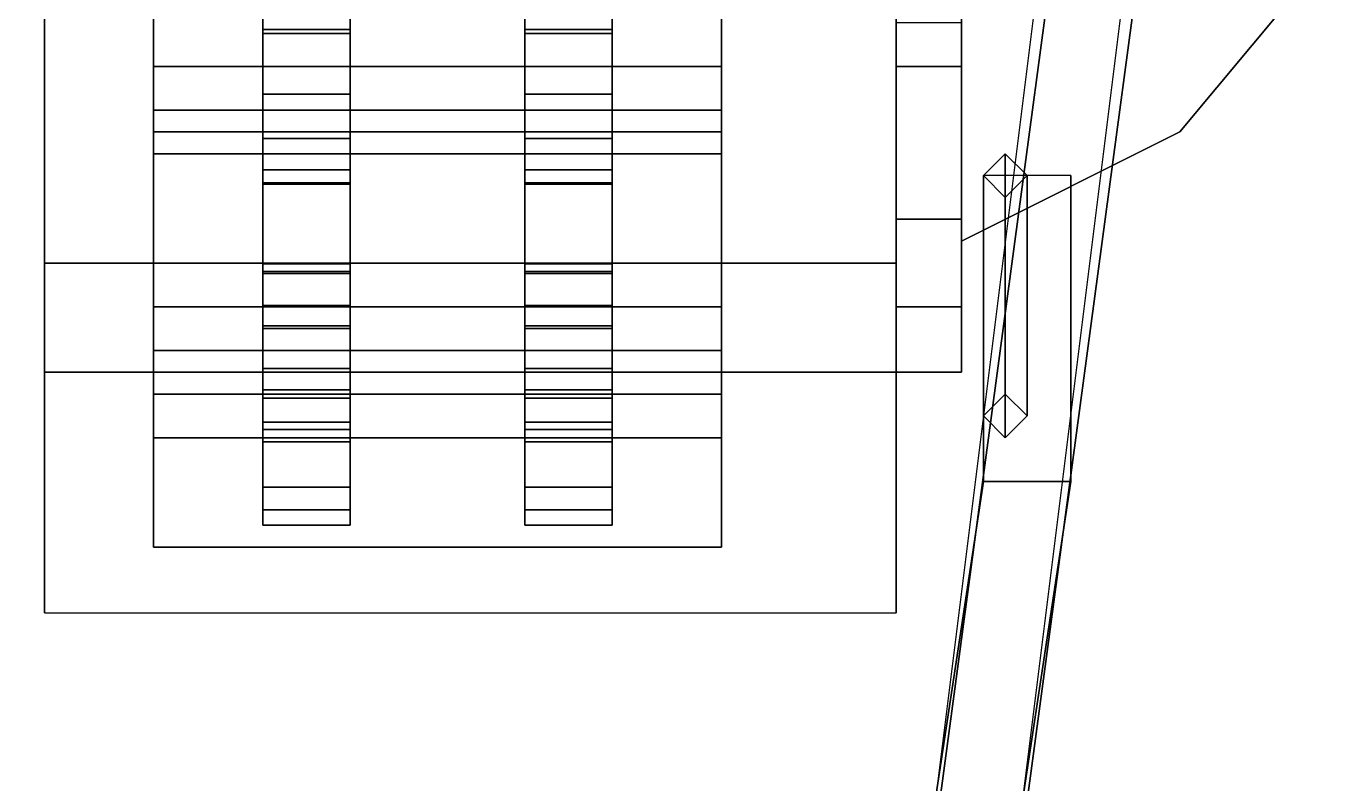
# Model space of a CAD drawing. Header units: millimetres. Extents: x -1.5 to 1.5, y -4.1 to 6.9.
# Drawn here: x -1.198 to -0.6, y -2.388 to -2.042 of the extents above; entities that cross this region are included whole.
import ezdxf

# ---------------------------------------------------------------- set-up
doc = ezdxf.new("R2010")
doc.units = ezdxf.units.MM
for name, color, linetype in [('7tp_fenders', 6, 'Continuous'), ('c7p_fenders', 6, 'Continuous'), ('snow_plough', 2, 'Continuous'), ('tracks', 3, 'Continuous'), ('wheels', 2, 'Continuous')]:
    doc.layers.add(name, color=color, linetype=linetype)

msp = doc.modelspace()

# ---------------------------------------------------------------- linework, layer by layer
for points in [[(-0.8, -2.06, 1.02), (-0.8, -1.98, 1.06), (-0.8, -1.68, 0.98), (-0.8, -2.03, 0.9)], [(-0.77, -2.03, 0.9), (-0.77, -1.68, 0.98), (-0.77, -1.98, 1.06), (-0.77, -2.06, 1.02)], [(-0.8, -2.17, 0.64), (-0.8, -1.99, 0.68), (-0.8, -1.8, 0.48), (-0.8, -2.13, 0.58)], [(-0.8, -2.13, 0.58), (-0.8, -1.8, 0.48), (-0.8, -1.82, 0.48), (-0.8, -2.04, 0.5)], [(-0.77, -2.13, 0.58), (-0.77, -1.8, 0.48), (-0.77, -1.99, 0.68), (-0.77, -2.17, 0.64)], [(-0.77, -2.04, 0.5), (-0.77, -1.82, 0.48), (-0.77, -1.8, 0.48), (-0.77, -2.13, 0.58)], [(-0.8, -1.98, 1.06), (-0.8, -2.06, 1.02), (-0.77, -2.06, 1.02), (-0.77, -1.98, 1.06)], [(-0.8, -2.17, 0.89), (-0.8, -2.03, 0.9), (-0.8, -1.99, 0.68), (-0.8, -2.2, 0.8)], [(-0.8, -2.2, 0.72), (-0.8, -2.2, 0.8), (-0.8, -1.99, 0.68), (-0.8, -2.17, 0.64)], [(-0.77, -2.2, 0.8), (-0.77, -1.99, 0.68), (-0.77, -2.03, 0.9), (-0.77, -2.17, 0.89)], [(-0.77, -2.17, 0.64), (-0.77, -1.99, 0.68), (-0.77, -2.2, 0.8), (-0.77, -2.2, 0.72)], [(-0.77, -2.00818, 0.78), (-0.77, -2.14, 0.78), (-0.67, -2.09, 0.78), (-0.62, -2.03, 0.78)], [(-0.8, -2.13, 0.96), (-0.8, -2.06, 1.02), (-0.8, -2.03, 0.9), (-0.8, -2.17, 0.89)], [(-0.77, -2.17, 0.89), (-0.77, -2.03, 0.9), (-0.77, -2.06, 1.02), (-0.77, -2.13, 0.96)], [(-0.67, -2.09, 0.78), (-0.67, -2.09, 0.74), (-0.62, -2.03, 0.74), (-0.62, -2.03, 0.78)], [(-0.8, -2.13, 0.58), (-0.8, -2.04, 0.5), (-0.77, -2.04, 0.5), (-0.77, -2.13, 0.58)], [(-0.8, -2.06, 1.02), (-0.8, -2.13, 0.96), (-0.77, -2.13, 0.96), (-0.77, -2.06, 1.02)], [(-0.77, -2.14, 0.78), (-0.77, -2.14, 0.74), (-0.67, -2.09, 0.74), (-0.67, -2.09, 0.78)], [(-0.76, -2.22, 0.81), (-0.75, -2.23, 0.82), (-0.75, -2.1, 0.82), (-0.76, -2.11, 0.81)], [(-0.75, -2.23, 0.68), (-0.76, -2.22, 0.69), (-0.76, -2.11, 0.69), (-0.75, -2.1, 0.68)], [(-0.75, -2.1, 0.68), (-0.76, -2.11, 0.69), (-0.76, -2.11, 0.74), (-0.75, -2.1, 0.74)], [(-0.75, -2.1, 0.78), (-0.76, -2.11, 0.78), (-0.76, -2.11, 0.81), (-0.75, -2.1, 0.82)], [(-0.75, -2.23, 0.82), (-0.74, -2.22, 0.81), (-0.74, -2.11, 0.81), (-0.75, -2.1, 0.82)], [(-0.74, -2.22, 0.69), (-0.75, -2.23, 0.68), (-0.75, -2.1, 0.68), (-0.74, -2.11, 0.69)], [(-0.74, -2.11, 0.69), (-0.75, -2.1, 0.68), (-0.75, -2.1, 0.74), (-0.74, -2.11, 0.74)], [(-0.74, -2.11, 0.78), (-0.75, -2.1, 0.78), (-0.75, -2.1, 0.82), (-0.74, -2.11, 0.81)], [(-0.75, -2.21, 0.8), (-0.76, -2.22, 0.81), (-0.76, -2.11, 0.81), (-0.75, -2.12, 0.8)], [(-0.76, -2.22, 0.69), (-0.75, -2.21, 0.7), (-0.75, -2.12, 0.7), (-0.76, -2.11, 0.69)], [(-0.76, -2.11, 0.69), (-0.75, -2.12, 0.7), (-0.75, -2.12, 0.74), (-0.76, -2.11, 0.74)], [(-0.76, -2.11, 0.78), (-0.75, -2.12, 0.78), (-0.75, -2.12, 0.8), (-0.76, -2.11, 0.81)], [(-0.74, -2.22, 0.81), (-0.75, -2.21, 0.8), (-0.75, -2.12, 0.8), (-0.74, -2.11, 0.81)], [(-0.75, -2.21, 0.7), (-0.74, -2.22, 0.69), (-0.74, -2.11, 0.69), (-0.75, -2.12, 0.7)], [(-0.75, -2.12, 0.7), (-0.74, -2.11, 0.69), (-0.74, -2.11, 0.74), (-0.75, -2.12, 0.74)], [(-0.75, -2.12, 0.78), (-0.74, -2.11, 0.78), (-0.74, -2.11, 0.81), (-0.75, -2.12, 0.8)], [(-0.8, -2.17, 0.64), (-0.8, -2.13, 0.58), (-0.77, -2.13, 0.58), (-0.77, -2.17, 0.64)], [(-0.8, -2.13, 0.96), (-0.8, -2.17, 0.89), (-0.77, -2.17, 0.89), (-0.77, -2.13, 0.96)], [(-0.8, -2.17, 0.89), (-0.8, -2.2, 0.8), (-0.77, -2.2, 0.8), (-0.77, -2.17, 0.89)], [(-0.8, -2.2, 0.72), (-0.8, -2.17, 0.64), (-0.77, -2.17, 0.64), (-0.77, -2.2, 0.72)], [(-0.8, -2.2, 0.8), (-0.8, -2.2, 0.72), (-0.77, -2.2, 0.72), (-0.77, -2.2, 0.8)], [(-0.75, -2.21, 0.7), (-0.76, -2.22, 0.69), (-0.76, -2.22, 0.81), (-0.75, -2.21, 0.8)], [(-0.74, -2.22, 0.69), (-0.75, -2.21, 0.7), (-0.75, -2.21, 0.8), (-0.74, -2.22, 0.81)], [(-0.76, -2.22, 0.69), (-0.75, -2.23, 0.68), (-0.75, -2.23, 0.82), (-0.76, -2.22, 0.81)], [(-0.75, -2.23, 0.68), (-0.74, -2.22, 0.69), (-0.74, -2.22, 0.81), (-0.75, -2.23, 0.82)]]:
    msp.add_3dface(points)
at = {"layer": '7tp_fenders'}
for points in [[(-1.19, -1.98, 1.2), (-1.19, -2.15, 1.14), (-0.8, -2.15, 1.14), (-0.8, -1.98, 1.2)], [(-1.19, -2.15, 1.14), (-1.19, -1.98, 1.2), (-1.19, -1.98, 1.17), (-1.19, -2.12, 1.11)], [(-0.8, -1.98, 1.2), (-0.8, -2.15, 1.14), (-0.8, -2.06, 1.02), (-0.8, -1.98, 1.06)], [(-0.8, -2.15, 1.14), (-0.8, -2.2, 1.1), (-0.8, -2.13, 0.96), (-0.8, -2.06, 1.02)], [(-1.19, -2.2, 1.1), (-1.19, -2.15, 1.14), (-1.19, -2.12, 1.11), (-1.19, -2.16, 1.08)], [(-0.8, -2.2, 1.1), (-0.8, -2.31, 0.99), (-0.8, -2.17, 0.89), (-0.8, -2.13, 0.96)], [(-1.19, -2.15, 1.14), (-1.19, -2.2, 1.1), (-0.8, -2.2, 1.1), (-0.8, -2.15, 1.14)], [(-1.19, -2.31, 0.99), (-1.19, -2.2, 1.1), (-1.19, -2.16, 1.08), (-1.19, -2.27, 0.96)], [(-1.19, -2.2, 1.1), (-1.19, -2.31, 0.99), (-0.8, -2.31, 0.99), (-0.8, -2.2, 1.1)]]:
    msp.add_3dface(points, dxfattribs=at)
at = {"layer": 'c7p_fenders'}
for points in [[(-1.19, -2.15, 1.1), (-1.19, -1.98, 1.16), (-1.19, -1.98, 1.13), (-1.19, -2.12, 1.07)], [(-1.19, -1.98, 1.16), (-1.19, -2.15, 1.1), (-0.8, -2.15, 1.1), (-0.8, -1.98, 1.16)], [(-0.8, -1.98, 1.16), (-0.8, -2.15, 1.1), (-0.8, -2.06, 1.02), (-0.8, -1.98, 1.06)], [(-0.8, -2.15, 1.1), (-0.8, -2.2, 1.06), (-0.8, -2.13, 0.96), (-0.8, -2.06, 1.02)], [(-1.19, -2.2, 1.06), (-1.19, -2.15, 1.1), (-1.19, -2.12, 1.07), (-1.19, -2.16, 1.04)], [(-0.8, -2.2, 1.06), (-0.8, -2.31, 0.95), (-0.8, -2.17, 0.89), (-0.8, -2.13, 0.96)], [(-1.19, -2.15, 1.1), (-1.19, -2.2, 1.06), (-0.8, -2.2, 1.06), (-0.8, -2.15, 1.1)], [(-1.19, -2.31, 0.95), (-1.19, -2.2, 1.06), (-1.19, -2.16, 1.04), (-1.19, -2.27, 0.92)], [(-1.19, -2.2, 1.06), (-1.19, -2.31, 0.95), (-0.8, -2.31, 0.95), (-0.8, -2.2, 1.06)]]:
    msp.add_3dface(points, dxfattribs=at)
at = {"layer": 'snow_plough'}
for points in [[(-0.7, -1.8, 0.4), (-0.7, -1.74, 0.32), (-0.81, -2.62, 0.16), (-0.81, -2.62, 0.25)], [(-0.66, -1.74, 0.32), (-0.66, -1.8, 0.4), (-0.77, -2.62, 0.25), (-0.77, -2.62, 0.16)], [(-0.66, -1.8, 0.4), (-0.7, -1.8, 0.4), (-0.81, -2.62, 0.25), (-0.77, -2.62, 0.25)], [(-0.72, -2.11, 0.85), (-0.76, -2.11, 0.85), (-0.76, -2.25, 0.85), (-0.72, -2.25, 0.85)], [(-0.76, -2.11, 0.85), (-0.76, -2.11, 0.77), (-0.76, -2.25, 0.77), (-0.76, -2.25, 0.85)], [(-0.72, -2.11, 0.77), (-0.72, -2.11, 0.85), (-0.72, -2.25, 0.85), (-0.72, -2.25, 0.77)], [(-0.72, -2.25, 0.85), (-0.76, -2.25, 0.85), (-0.86, -2.91, 0.69), (-0.82, -2.91, 0.69)], [(-0.76, -2.25, 0.77), (-0.72, -2.25, 0.77), (-0.82, -2.91, 0.62), (-0.86, -2.91, 0.62)], [(-0.76, -2.25, 0.85), (-0.76, -2.25, 0.77), (-0.86, -2.91, 0.62), (-0.86, -2.91, 0.69)], [(-0.72, -2.25, 0.77), (-0.72, -2.25, 0.85), (-0.82, -2.91, 0.69), (-0.82, -2.91, 0.62)], [(-1.51, -2.37, 0.72), (-1.51, -2.4, 0.79), (-0.01, -3.64, 0.79), (-0.01, -3.61, 0.72)], [(-1.51, -2.77, 0.06), (-1.51, -2.37, 0.72), (-0.01, -3.61, 0.72), (-0.01, -4.01, 0.06)]]:
    msp.add_3dface(points, dxfattribs=at)
at = {"layer": 'tracks'}
for points in [[(-1.14, -2.06, 0.48), (-1.14, -1.6, 0.1), (-1.14, -1.62, 0.06), (-1.14, -2.08, 0.44)], [(-0.88, -2.06, 0.48), (-0.88, -1.6, 0.1), (-1.14, -1.6, 0.1), (-1.14, -2.06, 0.48)], [(-0.88, -1.62, 0.06), (-0.88, -1.6, 0.1), (-0.88, -2.06, 0.48), (-0.88, -2.08, 0.44)], [(-1.14, -2.08, 0.44), (-1.14, -1.62, 0.06), (-0.88, -1.62, 0.06), (-0.88, -2.08, 0.44)], [(-1.14, -2.09, 1.06), (-1.14, -1.88, 1.1), (-0.88, -1.88, 1.1), (-0.88, -2.09, 1.06)], [(-1.14, -2.1, 1.11), (-1.14, -1.88, 1.15), (-1.14, -1.88, 1.1), (-1.14, -2.09, 1.06)], [(-0.88, -2.1, 1.11), (-0.88, -1.88, 1.15), (-1.14, -1.88, 1.15), (-1.14, -2.1, 1.11)], [(-0.88, -1.88, 1.1), (-0.88, -1.88, 1.15), (-0.88, -2.1, 1.11), (-0.88, -2.09, 1.06)], [(-1.14, -2.17, 0.59), (-1.14, -2.06, 0.48), (-1.14, -2.08, 0.44), (-1.14, -2.19, 0.54)], [(-0.88, -2.17, 0.59), (-0.88, -2.06, 0.48), (-1.14, -2.06, 0.48), (-1.14, -2.17, 0.59)], [(-0.88, -2.08, 0.44), (-0.88, -2.06, 0.48), (-0.88, -2.17, 0.59), (-0.88, -2.19, 0.54)], [(-1.14, -2.19, 0.54), (-1.14, -2.08, 0.44), (-0.88, -2.08, 0.44), (-0.88, -2.19, 0.54)], [(-1.14, -2.09, 1.06), (-1.14, -2.17, 0.99), (-1.14, -2.21, 1.02), (-1.14, -2.1, 1.11)], [(-0.88, -2.09, 1.06), (-0.88, -2.17, 0.99), (-1.14, -2.17, 0.99), (-1.14, -2.09, 1.06)], [(-0.88, -2.21, 1.02), (-0.88, -2.17, 0.99), (-0.88, -2.09, 1.06), (-0.88, -2.1, 1.11)], [(-1.14, -2.1, 1.11), (-1.14, -2.21, 1.02), (-0.88, -2.21, 1.02), (-0.88, -2.1, 1.11)], [(-1.14, -2.23, 0.7), (-1.14, -2.17, 0.59), (-1.14, -2.19, 0.54), (-1.14, -2.28, 0.7)], [(-0.88, -2.23, 0.7), (-0.88, -2.17, 0.59), (-1.14, -2.17, 0.59), (-1.14, -2.23, 0.7)], [(-1.14, -2.17, 0.99), (-1.14, -2.23, 0.86), (-1.14, -2.28, 0.86), (-1.14, -2.21, 1.02)], [(-0.88, -2.17, 0.99), (-0.88, -2.23, 0.86), (-1.14, -2.23, 0.86), (-1.14, -2.17, 0.99)], [(-0.88, -2.19, 0.54), (-0.88, -2.17, 0.59), (-0.88, -2.23, 0.7), (-0.88, -2.28, 0.7)], [(-0.88, -2.28, 0.86), (-0.88, -2.23, 0.86), (-0.88, -2.17, 0.99), (-0.88, -2.21, 1.02)], [(-1.14, -2.28, 0.7), (-1.14, -2.19, 0.54), (-0.88, -2.19, 0.54), (-0.88, -2.28, 0.7)], [(-1.14, -2.21, 1.02), (-1.14, -2.28, 0.86), (-0.88, -2.28, 0.86), (-0.88, -2.21, 1.02)], [(-1.14, -2.23, 0.86), (-1.14, -2.23, 0.7), (-1.14, -2.28, 0.7), (-1.14, -2.28, 0.86)], [(-0.88, -2.23, 0.86), (-0.88, -2.23, 0.7), (-1.14, -2.23, 0.7), (-1.14, -2.23, 0.86)], [(-0.88, -2.28, 0.7), (-0.88, -2.23, 0.7), (-0.88, -2.23, 0.86), (-0.88, -2.28, 0.86)], [(-1.14, -2.28, 0.86), (-1.14, -2.28, 0.7), (-0.88, -2.28, 0.7), (-0.88, -2.28, 0.86)]]:
    msp.add_3dface(points, dxfattribs=at)
at = {"layer": 'wheels'}
for points in [[(-1.05, -1.95094, 1.03903), (-1.05, -2.045, 1.01383), (-1.09, -2.045, 1.01383), (-1.09, -1.95094, 1.03903)], [(-1.09, -1.95094, 1.03903), (-1.09, -2.045, 1.01383), (-1.09, -2.01962, 1.078), (-1.09, -1.96406, 1.09288)], [(-1.09, -1.96406, 0.46712), (-1.09, -2.01962, 0.482), (-1.09, -2.045, 0.54617), (-1.09, -1.95094, 0.52097)], [(-1.05, -2.045, 0.54617), (-1.05, -1.95094, 0.52097), (-1.09, -1.95094, 0.52097), (-1.09, -2.045, 0.54617)], [(-1.05, -1.96406, 1.09288), (-1.05, -2.01962, 1.078), (-1.05, -2.045, 1.01383), (-1.05, -1.95094, 1.03903)], [(-1.05, -1.95094, 0.52097), (-1.05, -2.045, 0.54617), (-1.05, -2.01962, 0.482), (-1.05, -1.96406, 0.46712)], [(-0.97, -1.95094, 1.03903), (-0.97, -2.045, 1.01383), (-0.97, -2.01962, 1.078), (-0.97, -1.96406, 1.09288)], [(-0.97, -2.045, 1.01383), (-0.97, -1.95094, 1.03903), (-0.93, -1.95094, 1.03903), (-0.93, -2.045, 1.01383)], [(-0.97, -1.96406, 0.46712), (-0.97, -2.01962, 0.482), (-0.97, -2.045, 0.54617), (-0.97, -1.95094, 0.52097)], [(-0.97, -1.95094, 0.52097), (-0.97, -2.045, 0.54617), (-0.93, -2.045, 0.54617), (-0.93, -1.95094, 0.52097)], [(-0.93, -1.96406, 1.09288), (-0.93, -2.01962, 1.078), (-0.93, -2.045, 1.01383), (-0.93, -1.95094, 1.03903)], [(-0.93, -1.95094, 0.52097), (-0.93, -2.045, 0.54617), (-0.93, -2.01962, 0.482), (-0.93, -1.96406, 0.46712)], [(-1.05, -2.11386, 0.61503), (-1.09, -2.11386, 0.61503), (-1.09, -1.965, 0.68474), (-1.05, -1.965, 0.68474)], [(-1.09, -2.11386, 0.61503), (-1.09, -2.1548, 0.68594), (-1.09, -2.02, 0.78), (-1.09, -1.965, 0.68474)], [(-1.09, -2.11386, 0.94497), (-1.05, -2.11386, 0.94497), (-1.05, -1.965, 0.87526), (-1.09, -1.965, 0.87526)], [(-1.09, -2.1548, 0.87406), (-1.09, -2.11386, 0.94497), (-1.09, -1.965, 0.87526), (-1.09, -2.02, 0.78)], [(-1.05, -2.1548, 0.68594), (-1.05, -2.11386, 0.61503), (-1.05, -1.965, 0.68474), (-1.05, -2.02, 0.78)], [(-1.05, -2.11386, 0.94497), (-1.05, -2.1548, 0.87406), (-1.05, -2.02, 0.78), (-1.05, -1.965, 0.87526)], [(-0.97, -2.1548, 0.87406), (-0.97, -2.11386, 0.94497), (-0.97, -1.965, 0.87526), (-0.97, -2.02, 0.78)], [(-0.97, -2.11386, 0.61503), (-0.97, -2.1548, 0.68594), (-0.97, -2.02, 0.78), (-0.97, -1.965, 0.68474)], [(-0.93, -2.11386, 0.61503), (-0.97, -2.11386, 0.61503), (-0.97, -1.965, 0.68474), (-0.93, -1.965, 0.68474)], [(-0.97, -2.11386, 0.94497), (-0.93, -2.11386, 0.94497), (-0.93, -1.965, 0.87526), (-0.97, -1.965, 0.87526)], [(-0.93, -2.1548, 0.68594), (-0.93, -2.11386, 0.61503), (-0.93, -1.965, 0.68474), (-0.93, -2.02, 0.78)], [(-0.93, -2.11386, 0.94497), (-0.93, -2.1548, 0.87406), (-0.93, -2.02, 0.78), (-0.93, -1.965, 0.87526)], [(-1.05, -2.01962, 0.482), (-1.05, -2.0432, 0.49177), (-1.09, -2.0432, 0.49177), (-1.09, -2.01962, 0.482)], [(-1.05, -2.0432, 1.06823), (-1.05, -2.01962, 1.078), (-1.09, -2.01962, 1.078), (-1.09, -2.0432, 1.06823)], [(-1.09, -2.0432, 1.06823), (-1.09, -2.01962, 1.078), (-1.09, -2.045, 1.01383)], [(-1.09, -2.01962, 0.482), (-1.09, -2.0432, 0.49177), (-1.09, -2.045, 0.54617)], [(-1.09, -2.1548, 0.68594), (-1.05, -2.1548, 0.68594), (-1.05, -2.02, 0.78), (-1.09, -2.02, 0.78)], [(-1.05, -2.1548, 0.87406), (-1.09, -2.1548, 0.87406), (-1.09, -2.02, 0.78), (-1.05, -2.02, 0.78)], [(-1.05, -2.01962, 1.078), (-1.05, -2.0432, 1.06823), (-1.05, -2.045, 1.01383)], [(-1.05, -2.0432, 0.49177), (-1.05, -2.01962, 0.482), (-1.05, -2.045, 0.54617)], [(-0.97, -2.0432, 1.06823), (-0.97, -2.01962, 1.078), (-0.97, -2.045, 1.01383)], [(-0.97, -2.01962, 1.078), (-0.97, -2.0432, 1.06823), (-0.93, -2.0432, 1.06823), (-0.93, -2.01962, 1.078)], [(-0.97, -2.01962, 0.482), (-0.97, -2.0432, 0.49177), (-0.97, -2.045, 0.54617)], [(-0.97, -2.0432, 0.49177), (-0.97, -2.01962, 0.482), (-0.93, -2.01962, 0.482), (-0.93, -2.0432, 0.49177)], [(-0.97, -2.1548, 0.68594), (-0.93, -2.1548, 0.68594), (-0.93, -2.02, 0.78), (-0.97, -2.02, 0.78)], [(-0.93, -2.1548, 0.87406), (-0.97, -2.1548, 0.87406), (-0.97, -2.02, 0.78), (-0.93, -2.02, 0.78)], [(-0.93, -2.01962, 1.078), (-0.93, -2.0432, 1.06823), (-0.93, -2.045, 1.01383)], [(-0.93, -2.0432, 0.49177), (-0.93, -2.01962, 0.482), (-0.93, -2.045, 0.54617)], [(-1.09, -2.07268, 0.45823), (-1.09, -2.10732, 0.47823), (-1.09, -2.09301, 0.52053), (-1.09, -2.0432, 0.49177)], [(-1.09, -2.10732, 1.08177), (-1.09, -2.07268, 1.10177), (-1.09, -2.0432, 1.06823), (-1.09, -2.09301, 1.03947)], [(-1.05, -2.0432, 0.49177), (-1.05, -2.07268, 0.45823), (-1.09, -2.07268, 0.45823), (-1.09, -2.0432, 0.49177)], [(-1.05, -2.07268, 1.10177), (-1.05, -2.0432, 1.06823), (-1.09, -2.0432, 1.06823), (-1.09, -2.07268, 1.10177)], [(-1.09, -2.0432, 0.49177), (-1.09, -2.09301, 0.52053), (-1.09, -2.045, 0.54617)], [(-1.09, -2.09301, 1.03947), (-1.09, -2.0432, 1.06823), (-1.09, -2.045, 1.01383)], [(-1.09, -2.09301, 0.52053), (-1.09, -2.11326, 0.53607), (-1.09, -2.045, 0.54617)], [(-1.09, -2.11386, 0.61503), (-1.09, -2.045, 0.54617), (-1.09, -2.11326, 0.53607), (-1.09, -2.15393, 0.57674)], [(-1.05, -2.11386, 0.61503), (-1.05, -2.045, 0.54617), (-1.09, -2.045, 0.54617), (-1.09, -2.11386, 0.61503)], [(-1.09, -2.11326, 1.02393), (-1.09, -2.09301, 1.03947), (-1.09, -2.045, 1.01383)], [(-1.09, -2.15393, 0.98326), (-1.09, -2.11326, 1.02393), (-1.09, -2.045, 1.01383), (-1.09, -2.11386, 0.94497)], [(-1.05, -2.045, 1.01383), (-1.05, -2.11386, 0.94497), (-1.09, -2.11386, 0.94497), (-1.09, -2.045, 1.01383)], [(-1.05, -2.0432, 0.49177), (-1.05, -2.09301, 0.52053), (-1.05, -2.10732, 0.47823), (-1.05, -2.07268, 0.45823)], [(-1.05, -2.09301, 1.03947), (-1.05, -2.0432, 1.06823), (-1.05, -2.07268, 1.10177), (-1.05, -2.10732, 1.08177)], [(-1.05, -2.0432, 1.06823), (-1.05, -2.09301, 1.03947), (-1.05, -2.045, 1.01383)], [(-1.05, -2.07268, 1.10177), (-1.05, -2.10732, 1.08177), (-1.05, -2.09301, 1.03947), (-1.05, -2.0432, 1.06823)], [(-1.05, -2.09301, 0.52053), (-1.05, -2.0432, 0.49177), (-1.05, -2.045, 0.54617)], [(-1.05, -2.10732, 0.47823), (-1.05, -2.07268, 0.45823), (-1.05, -2.0432, 0.49177), (-1.05, -2.09301, 0.52053)], [(-1.05, -2.15393, 0.57674), (-1.05, -2.11326, 0.53607), (-1.05, -2.045, 0.54617), (-1.05, -2.11386, 0.61503)], [(-1.05, -2.11386, 0.94497), (-1.05, -2.045, 1.01383), (-1.05, -2.11326, 1.02393), (-1.05, -2.15393, 0.98326)], [(-1.05, -2.09301, 1.03947), (-1.05, -2.11326, 1.02393), (-1.05, -2.045, 1.01383)], [(-1.05, -2.11326, 0.53607), (-1.05, -2.09301, 0.52053), (-1.05, -2.045, 0.54617)], [(-0.97, -2.09301, 1.03947), (-0.97, -2.0432, 1.06823), (-0.97, -2.045, 1.01383)], [(-0.97, -2.10732, 1.08177), (-0.97, -2.07268, 1.10177), (-0.97, -2.0432, 1.06823), (-0.97, -2.09301, 1.03947)], [(-0.97, -2.0432, 1.06823), (-0.97, -2.07268, 1.10177), (-0.93, -2.07268, 1.10177), (-0.93, -2.0432, 1.06823)], [(-0.97, -2.0432, 1.06823), (-0.97, -2.09301, 1.03947), (-0.97, -2.10732, 1.08177), (-0.97, -2.07268, 1.10177)], [(-0.97, -2.0432, 0.49177), (-0.97, -2.09301, 0.52053), (-0.97, -2.045, 0.54617)], [(-0.97, -2.07268, 0.45823), (-0.97, -2.10732, 0.47823), (-0.97, -2.09301, 0.52053), (-0.97, -2.0432, 0.49177)], [(-0.97, -2.07268, 0.45823), (-0.97, -2.0432, 0.49177), (-0.93, -2.0432, 0.49177), (-0.93, -2.07268, 0.45823)], [(-0.97, -2.09301, 0.52053), (-0.97, -2.0432, 0.49177), (-0.97, -2.07268, 0.45823), (-0.97, -2.10732, 0.47823)], [(-0.97, -2.11386, 0.61503), (-0.97, -2.045, 0.54617), (-0.97, -2.11326, 0.53607), (-0.97, -2.15393, 0.57674)], [(-0.97, -2.045, 0.54617), (-0.97, -2.11386, 0.61503), (-0.93, -2.11386, 0.61503), (-0.93, -2.045, 0.54617)], [(-0.97, -2.15393, 0.98326), (-0.97, -2.11326, 1.02393), (-0.97, -2.045, 1.01383), (-0.97, -2.11386, 0.94497)], [(-0.97, -2.11326, 1.02393), (-0.97, -2.09301, 1.03947), (-0.97, -2.045, 1.01383)], [(-0.97, -2.11386, 0.94497), (-0.97, -2.045, 1.01383), (-0.93, -2.045, 1.01383), (-0.93, -2.11386, 0.94497)], [(-0.97, -2.09301, 0.52053), (-0.97, -2.11326, 0.53607), (-0.97, -2.045, 0.54617)], [(-0.93, -2.0432, 1.06823), (-0.93, -2.09301, 1.03947), (-0.93, -2.045, 1.01383)], [(-0.93, -2.07268, 1.10177), (-0.93, -2.10732, 1.08177), (-0.93, -2.09301, 1.03947), (-0.93, -2.0432, 1.06823)], [(-0.93, -2.09301, 0.52053), (-0.93, -2.0432, 0.49177), (-0.93, -2.045, 0.54617)], [(-0.93, -2.10732, 0.47823), (-0.93, -2.07268, 0.45823), (-0.93, -2.0432, 0.49177), (-0.93, -2.09301, 0.52053)], [(-0.93, -2.15393, 0.57674), (-0.93, -2.11326, 0.53607), (-0.93, -2.045, 0.54617), (-0.93, -2.11386, 0.61503)], [(-0.93, -2.11386, 0.94497), (-0.93, -2.045, 1.01383), (-0.93, -2.11326, 1.02393), (-0.93, -2.15393, 0.98326)], [(-0.93, -2.09301, 1.03947), (-0.93, -2.11326, 1.02393), (-0.93, -2.045, 1.01383)], [(-0.93, -2.11326, 0.53607), (-0.93, -2.09301, 0.52053), (-0.93, -2.045, 0.54617)], [(-1.05, -2.07268, 0.45823), (-1.05, -2.10732, 0.47823), (-1.09, -2.10732, 0.47823), (-1.09, -2.07268, 0.45823)], [(-1.05, -2.10732, 1.08177), (-1.05, -2.07268, 1.10177), (-1.09, -2.07268, 1.10177), (-1.09, -2.10732, 1.08177)], [(-0.97, -2.07268, 1.10177), (-0.97, -2.10732, 1.08177), (-0.93, -2.10732, 1.08177), (-0.93, -2.07268, 1.10177)], [(-0.97, -2.10732, 0.47823), (-0.97, -2.07268, 0.45823), (-0.93, -2.07268, 0.45823), (-0.93, -2.10732, 0.47823)], [(-1.05, -2.09301, 0.52053), (-1.05, -2.11326, 0.53607), (-1.09, -2.11326, 0.53607), (-1.09, -2.09301, 0.52053)], [(-1.05, -2.11326, 1.02393), (-1.05, -2.09301, 1.03947), (-1.09, -2.09301, 1.03947), (-1.09, -2.11326, 1.02393)], [(-1.05, -2.10732, 0.47823), (-1.05, -2.09301, 0.52053), (-1.09, -2.09301, 0.52053), (-1.09, -2.10732, 0.47823)], [(-1.05, -2.09301, 1.03947), (-1.05, -2.10732, 1.08177), (-1.09, -2.10732, 1.08177), (-1.09, -2.09301, 1.03947)], [(-0.97, -2.10732, 1.08177), (-0.97, -2.09301, 1.03947), (-0.93, -2.09301, 1.03947), (-0.93, -2.10732, 1.08177)], [(-0.97, -2.09301, 1.03947), (-0.97, -2.11326, 1.02393), (-0.93, -2.11326, 1.02393), (-0.93, -2.09301, 1.03947)], [(-0.97, -2.09301, 0.52053), (-0.97, -2.10732, 0.47823), (-0.93, -2.10732, 0.47823), (-0.93, -2.09301, 0.52053)], [(-0.97, -2.11326, 0.53607), (-0.97, -2.09301, 0.52053), (-0.93, -2.09301, 0.52053), (-0.93, -2.11326, 0.53607)], [(-1.09, -2.15042, 0.5113), (-1.09, -2.1787, 0.53958), (-1.09, -2.15393, 0.57674), (-1.09, -2.11326, 0.53607)], [(-1.09, -2.1787, 1.02042), (-1.09, -2.15042, 1.0487), (-1.09, -2.11326, 1.02393), (-1.09, -2.15393, 0.98326)], [(-1.05, -2.11326, 0.53607), (-1.05, -2.15042, 0.5113), (-1.09, -2.15042, 0.5113), (-1.09, -2.11326, 0.53607)], [(-1.05, -2.15042, 1.0487), (-1.05, -2.11326, 1.02393), (-1.09, -2.11326, 1.02393), (-1.09, -2.15042, 1.0487)], [(-1.09, -2.16947, 0.59699), (-1.09, -2.19823, 0.6468), (-1.09, -2.1548, 0.68594), (-1.09, -2.11386, 0.61503)], [(-1.09, -2.11386, 0.61503), (-1.09, -2.11386, 0.61503), (-1.09, -2.15393, 0.57674), (-1.09, -2.16947, 0.59699)], [(-1.09, -2.16947, 0.96301), (-1.09, -2.15393, 0.98326), (-1.09, -2.11386, 0.94497)], [(-1.09, -2.19823, 0.9132), (-1.09, -2.16947, 0.96301), (-1.09, -2.11386, 0.94497), (-1.09, -2.1548, 0.87406)], [(-1.05, -2.11326, 0.53607), (-1.05, -2.15393, 0.57674), (-1.05, -2.1787, 0.53958), (-1.05, -2.15042, 0.5113)], [(-1.05, -2.15393, 0.98326), (-1.05, -2.11326, 1.02393), (-1.05, -2.15042, 1.0487), (-1.05, -2.1787, 1.02042)], [(-1.05, -2.15042, 1.0487), (-1.05, -2.1787, 1.02042), (-1.05, -2.15393, 0.98326), (-1.05, -2.11326, 1.02393)], [(-1.05, -2.1787, 0.53958), (-1.05, -2.15042, 0.5113), (-1.05, -2.11326, 0.53607), (-1.05, -2.15393, 0.57674)], [(-1.05, -2.16947, 0.59699), (-1.05, -2.15393, 0.57674), (-1.05, -2.11386, 0.61503)], [(-1.05, -2.19823, 0.6468), (-1.05, -2.16947, 0.59699), (-1.05, -2.11386, 0.61503), (-1.05, -2.1548, 0.68594)], [(-1.05, -2.11386, 0.94497), (-1.05, -2.11386, 0.94497), (-1.05, -2.15393, 0.98326), (-1.05, -2.16947, 0.96301)], [(-1.05, -2.16947, 0.96301), (-1.05, -2.19823, 0.9132), (-1.05, -2.1548, 0.87406), (-1.05, -2.11386, 0.94497)], [(-0.97, -2.1787, 1.02042), (-0.97, -2.15042, 1.0487), (-0.97, -2.11326, 1.02393), (-0.97, -2.15393, 0.98326)], [(-0.97, -2.11326, 1.02393), (-0.97, -2.15042, 1.0487), (-0.93, -2.15042, 1.0487), (-0.93, -2.11326, 1.02393)], [(-0.97, -2.11326, 1.02393), (-0.97, -2.15393, 0.98326), (-0.97, -2.1787, 1.02042), (-0.97, -2.15042, 1.0487)], [(-0.97, -2.15042, 0.5113), (-0.97, -2.1787, 0.53958), (-0.97, -2.15393, 0.57674), (-0.97, -2.11326, 0.53607)], [(-0.97, -2.15042, 0.5113), (-0.97, -2.11326, 0.53607), (-0.93, -2.11326, 0.53607), (-0.93, -2.15042, 0.5113)], [(-0.97, -2.15393, 0.57674), (-0.97, -2.11326, 0.53607), (-0.97, -2.15042, 0.5113), (-0.97, -2.1787, 0.53958)], [(-0.97, -2.11386, 0.61503), (-0.97, -2.11386, 0.61503), (-0.97, -2.15393, 0.57674), (-0.97, -2.16947, 0.59699)], [(-0.97, -2.16947, 0.96301), (-0.97, -2.15393, 0.98326), (-0.97, -2.11386, 0.94497)], [(-0.97, -2.19823, 0.9132), (-0.97, -2.16947, 0.96301), (-0.97, -2.11386, 0.94497), (-0.97, -2.1548, 0.87406)], [(-0.97, -2.16947, 0.59699), (-0.97, -2.19823, 0.6468), (-0.97, -2.1548, 0.68594), (-0.97, -2.11386, 0.61503)], [(-0.93, -2.15042, 1.0487), (-0.93, -2.1787, 1.02042), (-0.93, -2.15393, 0.98326), (-0.93, -2.11326, 1.02393)], [(-0.93, -2.1787, 0.53958), (-0.93, -2.15042, 0.5113), (-0.93, -2.11326, 0.53607), (-0.93, -2.15393, 0.57674)], [(-0.93, -2.16947, 0.59699), (-0.93, -2.15393, 0.57674), (-0.93, -2.11386, 0.61503)], [(-0.93, -2.19823, 0.6468), (-0.93, -2.16947, 0.59699), (-0.93, -2.11386, 0.61503), (-0.93, -2.1548, 0.68594)], [(-0.93, -2.11386, 0.94497), (-0.93, -2.11386, 0.94497), (-0.93, -2.15393, 0.98326), (-0.93, -2.16947, 0.96301)], [(-0.93, -2.16947, 0.96301), (-0.93, -2.19823, 0.9132), (-0.93, -2.1548, 0.87406), (-0.93, -2.11386, 0.94497)], [(-1.05, -2.15042, 0.5113), (-1.05, -2.1787, 0.53958), (-1.09, -2.1787, 0.53958), (-1.09, -2.15042, 0.5113)], [(-1.05, -2.1787, 1.02042), (-1.05, -2.15042, 1.0487), (-1.09, -2.15042, 1.0487), (-1.09, -2.1787, 1.02042)], [(-1.05, -2.15393, 0.57674), (-1.05, -2.16947, 0.59699), (-1.09, -2.16947, 0.59699), (-1.09, -2.15393, 0.57674)], [(-1.05, -2.16947, 0.96301), (-1.05, -2.15393, 0.98326), (-1.09, -2.15393, 0.98326), (-1.09, -2.16947, 0.96301)], [(-1.05, -2.1787, 0.53958), (-1.05, -2.15393, 0.57674), (-1.09, -2.15393, 0.57674), (-1.09, -2.1787, 0.53958)], [(-1.05, -2.15393, 0.98326), (-1.05, -2.1787, 1.02042), (-1.09, -2.1787, 1.02042), (-1.09, -2.15393, 0.98326)], [(-0.97, -2.15042, 1.0487), (-0.97, -2.1787, 1.02042), (-0.93, -2.1787, 1.02042), (-0.93, -2.15042, 1.0487)], [(-0.97, -2.1787, 0.53958), (-0.97, -2.15042, 0.5113), (-0.93, -2.15042, 0.5113), (-0.93, -2.1787, 0.53958)], [(-0.97, -2.16947, 0.59699), (-0.97, -2.15393, 0.57674), (-0.93, -2.15393, 0.57674), (-0.93, -2.16947, 0.59699)], [(-0.97, -2.1787, 1.02042), (-0.97, -2.15393, 0.98326), (-0.93, -2.15393, 0.98326), (-0.93, -2.1787, 1.02042)], [(-0.97, -2.15393, 0.98326), (-0.97, -2.16947, 0.96301), (-0.93, -2.16947, 0.96301), (-0.93, -2.15393, 0.98326)], [(-0.97, -2.15393, 0.57674), (-0.97, -2.1787, 0.53958), (-0.93, -2.1787, 0.53958), (-0.93, -2.15393, 0.57674)], [(-1.09, -2.208, 0.67038), (-1.09, -2.22288, 0.72594), (-1.09, -2.18, 0.78), (-1.09, -2.1548, 0.68594)], [(-1.05, -2.18, 0.78), (-1.05, -2.1548, 0.68594), (-1.09, -2.1548, 0.68594), (-1.09, -2.18, 0.78)], [(-1.09, -2.19823, 0.6468), (-1.09, -2.208, 0.67038), (-1.09, -2.1548, 0.68594)], [(-1.09, -2.1548, 0.87406), (-1.09, -2.18, 0.78), (-1.09, -2.22288, 0.83406), (-1.09, -2.208, 0.88962)], [(-1.05, -2.1548, 0.87406), (-1.05, -2.18, 0.78), (-1.09, -2.18, 0.78), (-1.09, -2.1548, 0.87406)], [(-1.09, -2.1548, 0.87406), (-1.09, -2.1548, 0.87406), (-1.09, -2.208, 0.88962), (-1.09, -2.19823, 0.9132)], [(-1.05, -2.1548, 0.68594), (-1.05, -2.1548, 0.68594), (-1.05, -2.208, 0.67038), (-1.05, -2.19823, 0.6468)], [(-1.05, -2.1548, 0.68594), (-1.05, -2.18, 0.78), (-1.05, -2.22288, 0.72594), (-1.05, -2.208, 0.67038)], [(-1.05, -2.19823, 0.9132), (-1.05, -2.208, 0.88962), (-1.05, -2.1548, 0.87406)], [(-1.05, -2.208, 0.88962), (-1.05, -2.22288, 0.83406), (-1.05, -2.18, 0.78), (-1.05, -2.1548, 0.87406)], [(-0.97, -2.1548, 0.87406), (-0.97, -2.1548, 0.87406), (-0.97, -2.208, 0.88962), (-0.97, -2.19823, 0.9132)], [(-0.97, -2.1548, 0.87406), (-0.97, -2.18, 0.78), (-0.97, -2.22288, 0.83406), (-0.97, -2.208, 0.88962)], [(-0.97, -2.19823, 0.6468), (-0.97, -2.208, 0.67038), (-0.97, -2.1548, 0.68594)], [(-0.97, -2.208, 0.67038), (-0.97, -2.22288, 0.72594), (-0.97, -2.18, 0.78), (-0.97, -2.1548, 0.68594)], [(-0.97, -2.1548, 0.68594), (-0.97, -2.18, 0.78), (-0.93, -2.18, 0.78), (-0.93, -2.1548, 0.68594)], [(-0.97, -2.18, 0.78), (-0.97, -2.1548, 0.87406), (-0.93, -2.1548, 0.87406), (-0.93, -2.18, 0.78)], [(-0.93, -2.1548, 0.68594), (-0.93, -2.1548, 0.68594), (-0.93, -2.208, 0.67038), (-0.93, -2.19823, 0.6468)], [(-0.93, -2.1548, 0.68594), (-0.93, -2.18, 0.78), (-0.93, -2.22288, 0.72594), (-0.93, -2.208, 0.67038)], [(-0.93, -2.19823, 0.9132), (-0.93, -2.208, 0.88962), (-0.93, -2.1548, 0.87406)], [(-0.93, -2.208, 0.88962), (-0.93, -2.22288, 0.83406), (-0.93, -2.18, 0.78), (-0.93, -2.1548, 0.87406)], [(-1.09, -2.21177, 0.58268), (-1.09, -2.23177, 0.61732), (-1.09, -2.19823, 0.6468), (-1.09, -2.16947, 0.59699)], [(-1.09, -2.23177, 0.94268), (-1.09, -2.21177, 0.97732), (-1.09, -2.16947, 0.96301), (-1.09, -2.19823, 0.9132)], [(-1.05, -2.16947, 0.59699), (-1.05, -2.21177, 0.58268), (-1.09, -2.21177, 0.58268), (-1.09, -2.16947, 0.59699)], [(-1.05, -2.21177, 0.97732), (-1.05, -2.16947, 0.96301), (-1.09, -2.16947, 0.96301), (-1.09, -2.21177, 0.97732)], [(-1.05, -2.16947, 0.59699), (-1.05, -2.19823, 0.6468), (-1.05, -2.23177, 0.61732), (-1.05, -2.21177, 0.58268)], [(-1.05, -2.19823, 0.9132), (-1.05, -2.16947, 0.96301), (-1.05, -2.21177, 0.97732), (-1.05, -2.23177, 0.94268)], [(-1.05, -2.23177, 0.61732), (-1.05, -2.21177, 0.58268), (-1.05, -2.16947, 0.59699), (-1.05, -2.19823, 0.6468)], [(-1.05, -2.21177, 0.97732), (-1.05, -2.23177, 0.94268), (-1.05, -2.19823, 0.9132), (-1.05, -2.16947, 0.96301)], [(-0.97, -2.23177, 0.94268), (-0.97, -2.21177, 0.97732), (-0.97, -2.16947, 0.96301), (-0.97, -2.19823, 0.9132)], [(-0.97, -2.21177, 0.58268), (-0.97, -2.23177, 0.61732), (-0.97, -2.19823, 0.6468), (-0.97, -2.16947, 0.59699)], [(-0.97, -2.21177, 0.58268), (-0.97, -2.16947, 0.59699), (-0.93, -2.16947, 0.59699), (-0.93, -2.21177, 0.58268)], [(-0.97, -2.16947, 0.96301), (-0.97, -2.21177, 0.97732), (-0.93, -2.21177, 0.97732), (-0.93, -2.16947, 0.96301)], [(-0.97, -2.19823, 0.6468), (-0.97, -2.16947, 0.59699), (-0.97, -2.21177, 0.58268), (-0.97, -2.23177, 0.61732)], [(-0.97, -2.16947, 0.96301), (-0.97, -2.19823, 0.9132), (-0.97, -2.23177, 0.94268), (-0.97, -2.21177, 0.97732)], [(-0.93, -2.23177, 0.61732), (-0.93, -2.21177, 0.58268), (-0.93, -2.16947, 0.59699), (-0.93, -2.19823, 0.6468)], [(-0.93, -2.21177, 0.97732), (-0.93, -2.23177, 0.94268), (-0.93, -2.19823, 0.9132), (-0.93, -2.16947, 0.96301)], [(-1.09, -2.22621, 0.75124), (-1.09, -2.22621, 0.80876), (-1.09, -2.18, 0.78)], [(-1.09, -2.22288, 0.72594), (-1.09, -2.22621, 0.75124), (-1.09, -2.18, 0.78)], [(-1.09, -2.22621, 0.80876), (-1.09, -2.22288, 0.83406), (-1.09, -2.18, 0.78)], [(-1.05, -2.22621, 0.75124), (-1.05, -2.22288, 0.72594), (-1.05, -2.18, 0.78)], [(-1.05, -2.22288, 0.83406), (-1.05, -2.22621, 0.80876), (-1.05, -2.18, 0.78)], [(-1.05, -2.22621, 0.80876), (-1.05, -2.22621, 0.75124), (-1.05, -2.18, 0.78)], [(-0.97, -2.22621, 0.80876), (-0.97, -2.22288, 0.83406), (-0.97, -2.18, 0.78)], [(-0.97, -2.22288, 0.72594), (-0.97, -2.22621, 0.75124), (-0.97, -2.18, 0.78)], [(-0.97, -2.22621, 0.75124), (-0.97, -2.22621, 0.80876), (-0.97, -2.18, 0.78)], [(-0.93, -2.22621, 0.75124), (-0.93, -2.22288, 0.72594), (-0.93, -2.18, 0.78)], [(-0.93, -2.22288, 0.83406), (-0.93, -2.22621, 0.80876), (-0.93, -2.18, 0.78)], [(-0.93, -2.22621, 0.80876), (-0.93, -2.22621, 0.75124), (-0.93, -2.18, 0.78)], [(-1.05, -2.19823, 0.6468), (-1.05, -2.208, 0.67038), (-1.09, -2.208, 0.67038), (-1.09, -2.19823, 0.6468)], [(-1.05, -2.208, 0.88962), (-1.05, -2.19823, 0.9132), (-1.09, -2.19823, 0.9132), (-1.09, -2.208, 0.88962)], [(-1.05, -2.23177, 0.61732), (-1.05, -2.19823, 0.6468), (-1.09, -2.19823, 0.6468), (-1.09, -2.23177, 0.61732)], [(-1.05, -2.19823, 0.9132), (-1.05, -2.23177, 0.94268), (-1.09, -2.23177, 0.94268), (-1.09, -2.19823, 0.9132)], [(-0.97, -2.19823, 0.6468), (-0.97, -2.23177, 0.61732), (-0.93, -2.23177, 0.61732), (-0.93, -2.19823, 0.6468)], [(-0.97, -2.23177, 0.94268), (-0.97, -2.19823, 0.9132), (-0.93, -2.19823, 0.9132), (-0.93, -2.23177, 0.94268)], [(-0.97, -2.208, 0.67038), (-0.97, -2.19823, 0.6468), (-0.93, -2.19823, 0.6468), (-0.93, -2.208, 0.67038)], [(-0.97, -2.19823, 0.9132), (-0.97, -2.208, 0.88962), (-0.93, -2.208, 0.88962), (-0.93, -2.19823, 0.9132)], [(-1.09, -2.25256, 0.66751), (-1.09, -2.26291, 0.70614), (-1.09, -2.22288, 0.72594), (-1.09, -2.208, 0.67038)], [(-1.09, -2.26291, 0.85386), (-1.09, -2.25256, 0.89249), (-1.09, -2.208, 0.88962), (-1.09, -2.22288, 0.83406)], [(-1.05, -2.208, 0.67038), (-1.05, -2.25256, 0.66751), (-1.09, -2.25256, 0.66751), (-1.09, -2.208, 0.67038)], [(-1.05, -2.25256, 0.89249), (-1.05, -2.208, 0.88962), (-1.09, -2.208, 0.88962), (-1.09, -2.25256, 0.89249)], [(-1.05, -2.21177, 0.58268), (-1.05, -2.23177, 0.61732), (-1.09, -2.23177, 0.61732), (-1.09, -2.21177, 0.58268)], [(-1.05, -2.23177, 0.94268), (-1.05, -2.21177, 0.97732), (-1.09, -2.21177, 0.97732), (-1.09, -2.23177, 0.94268)], [(-1.05, -2.208, 0.67038), (-1.05, -2.22288, 0.72594), (-1.05, -2.26291, 0.70614), (-1.05, -2.25256, 0.66751)], [(-1.05, -2.22288, 0.83406), (-1.05, -2.208, 0.88962), (-1.05, -2.25256, 0.89249), (-1.05, -2.26291, 0.85386)], [(-1.05, -2.26291, 0.70614), (-1.05, -2.25256, 0.66751), (-1.05, -2.208, 0.67038), (-1.05, -2.22288, 0.72594)], [(-1.05, -2.25256, 0.89249), (-1.05, -2.26291, 0.85386), (-1.05, -2.22288, 0.83406), (-1.05, -2.208, 0.88962)], [(-0.97, -2.26291, 0.85386), (-0.97, -2.25256, 0.89249), (-0.97, -2.208, 0.88962), (-0.97, -2.22288, 0.83406)], [(-0.97, -2.25256, 0.66751), (-0.97, -2.26291, 0.70614), (-0.97, -2.22288, 0.72594), (-0.97, -2.208, 0.67038)], [(-0.97, -2.25256, 0.66751), (-0.97, -2.208, 0.67038), (-0.93, -2.208, 0.67038), (-0.93, -2.25256, 0.66751)], [(-0.97, -2.208, 0.88962), (-0.97, -2.25256, 0.89249), (-0.93, -2.25256, 0.89249), (-0.93, -2.208, 0.88962)], [(-0.97, -2.22288, 0.72594), (-0.97, -2.208, 0.67038), (-0.97, -2.25256, 0.66751), (-0.97, -2.26291, 0.70614)], [(-0.97, -2.208, 0.88962), (-0.97, -2.22288, 0.83406), (-0.97, -2.26291, 0.85386), (-0.97, -2.25256, 0.89249)], [(-0.97, -2.23177, 0.61732), (-0.97, -2.21177, 0.58268), (-0.93, -2.21177, 0.58268), (-0.93, -2.23177, 0.61732)], [(-0.97, -2.21177, 0.97732), (-0.97, -2.23177, 0.94268), (-0.93, -2.23177, 0.94268), (-0.93, -2.21177, 0.97732)], [(-0.93, -2.26291, 0.70614), (-0.93, -2.25256, 0.66751), (-0.93, -2.208, 0.67038), (-0.93, -2.22288, 0.72594)], [(-0.93, -2.25256, 0.89249), (-0.93, -2.26291, 0.85386), (-0.93, -2.22288, 0.83406), (-0.93, -2.208, 0.88962)], [(-1.05, -2.22288, 0.72594), (-1.05, -2.22621, 0.75124), (-1.09, -2.22621, 0.75124), (-1.09, -2.22288, 0.72594)], [(-1.05, -2.22621, 0.80876), (-1.05, -2.22288, 0.83406), (-1.09, -2.22288, 0.83406), (-1.09, -2.22621, 0.80876)], [(-1.05, -2.26291, 0.70614), (-1.05, -2.22288, 0.72594), (-1.09, -2.22288, 0.72594), (-1.09, -2.26291, 0.70614)], [(-1.05, -2.22288, 0.83406), (-1.05, -2.26291, 0.85386), (-1.09, -2.26291, 0.85386), (-1.09, -2.22288, 0.83406)], [(-0.97, -2.22288, 0.72594), (-0.97, -2.26291, 0.70614), (-0.93, -2.26291, 0.70614), (-0.93, -2.22288, 0.72594)], [(-0.97, -2.26291, 0.85386), (-0.97, -2.22288, 0.83406), (-0.93, -2.22288, 0.83406), (-0.93, -2.26291, 0.85386)], [(-0.97, -2.22621, 0.75124), (-0.97, -2.22288, 0.72594), (-0.93, -2.22288, 0.72594), (-0.93, -2.22621, 0.75124)], [(-0.97, -2.22288, 0.83406), (-0.97, -2.22621, 0.80876), (-0.93, -2.22621, 0.80876), (-0.93, -2.22288, 0.83406)], [(-1.09, -2.27, 0.76), (-1.09, -2.27, 0.8), (-1.09, -2.22621, 0.80876), (-1.09, -2.22621, 0.75124)], [(-1.05, -2.27, 0.8), (-1.05, -2.22621, 0.80876), (-1.09, -2.22621, 0.80876), (-1.09, -2.27, 0.8)], [(-1.05, -2.22621, 0.75124), (-1.05, -2.27, 0.76), (-1.09, -2.27, 0.76), (-1.09, -2.22621, 0.75124)], [(-1.05, -2.22621, 0.75124), (-1.05, -2.22621, 0.80876), (-1.05, -2.27, 0.8), (-1.05, -2.27, 0.76)], [(-1.05, -2.27, 0.8), (-1.05, -2.27, 0.76), (-1.05, -2.22621, 0.75124), (-1.05, -2.22621, 0.80876)], [(-0.97, -2.27, 0.76), (-0.97, -2.27, 0.8), (-0.97, -2.22621, 0.80876), (-0.97, -2.22621, 0.75124)], [(-0.97, -2.22621, 0.80876), (-0.97, -2.27, 0.8), (-0.93, -2.27, 0.8), (-0.93, -2.22621, 0.80876)], [(-0.97, -2.27, 0.76), (-0.97, -2.22621, 0.75124), (-0.93, -2.22621, 0.75124), (-0.93, -2.27, 0.76)], [(-0.97, -2.22621, 0.80876), (-0.97, -2.22621, 0.75124), (-0.97, -2.27, 0.76), (-0.97, -2.27, 0.8)], [(-0.93, -2.27, 0.8), (-0.93, -2.27, 0.76), (-0.93, -2.22621, 0.75124), (-0.93, -2.22621, 0.80876)], [(-1.05, -2.25256, 0.66751), (-1.05, -2.26291, 0.70614), (-1.09, -2.26291, 0.70614), (-1.09, -2.25256, 0.66751)], [(-1.05, -2.26291, 0.85386), (-1.05, -2.25256, 0.89249), (-1.09, -2.25256, 0.89249), (-1.09, -2.26291, 0.85386)], [(-0.97, -2.26291, 0.70614), (-0.97, -2.25256, 0.66751), (-0.93, -2.25256, 0.66751), (-0.93, -2.26291, 0.70614)], [(-0.97, -2.25256, 0.89249), (-0.97, -2.26291, 0.85386), (-0.93, -2.26291, 0.85386), (-0.93, -2.25256, 0.89249)], [(-1.05, -2.27, 0.76), (-1.05, -2.27, 0.8), (-1.09, -2.27, 0.8), (-1.09, -2.27, 0.76)], [(-0.97, -2.27, 0.8), (-0.97, -2.27, 0.76), (-0.93, -2.27, 0.76), (-0.93, -2.27, 0.8)]]:
    msp.add_3dface(points, dxfattribs=at)

doc.saveas('drawing.dxf')
